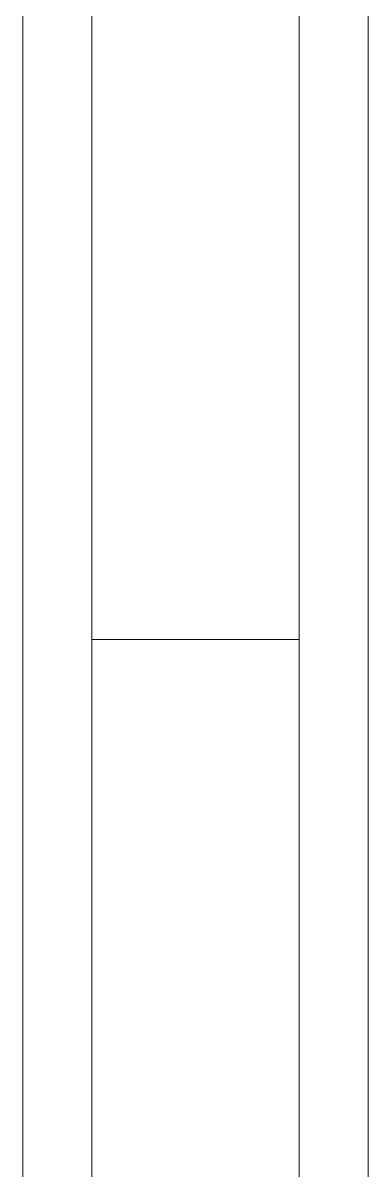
# Model space of a CAD drawing. Header units: inches. Extents: x -5775 to 2930, y 591 to 3437.
# Drawn here: x -5616.36 to -5606.36, y 2860.45 to 2893.62 of the extents above; entities that cross this region are included whole.
import ezdxf

# ---------------------------------------------------------------- set-up
doc = ezdxf.new("R2010")
doc.units = ezdxf.units.IN
doc.header["$LTSCALE"] = 20
doc.header["$MEASUREMENT"] = 0
doc.layers.get('0').update_dxf_attribs({"lineweight": 5})
doc.layers.add('Window', color=32, linetype='Continuous', lineweight=5)

# ---------------------------------------------------------------- blocks, each defined once
blk = doc.blocks.new('Window1')
at = {"layer": 'Window'}
for p, q in [((36, 10), (-36, 10)), ((36, 8), (-36, 8)), ((0, 2), (0, 8)), ((-36, 2), (36, 2)), ((-36, 0), (36, 0))]:
    blk.add_line(p, q, dxfattribs=at)

msp = doc.modelspace()

# ---------------------------------------------------------------- linework, layer by layer
for p, q in [((-5616.361, 3098.678), (-5616.361, 2348.12)), ((-5606.361, 2928.12), (-5606.361, 2838.12))]:
    msp.add_line(p, q)

# ---------------------------------------------------------------- block references
at = {"xscale": -0.8000000000001819, "rotation": 270}
msp.add_blockref('Window1', (-5616.361, 2875.789), dxfattribs=at)

doc.saveas('drawing.dxf')
